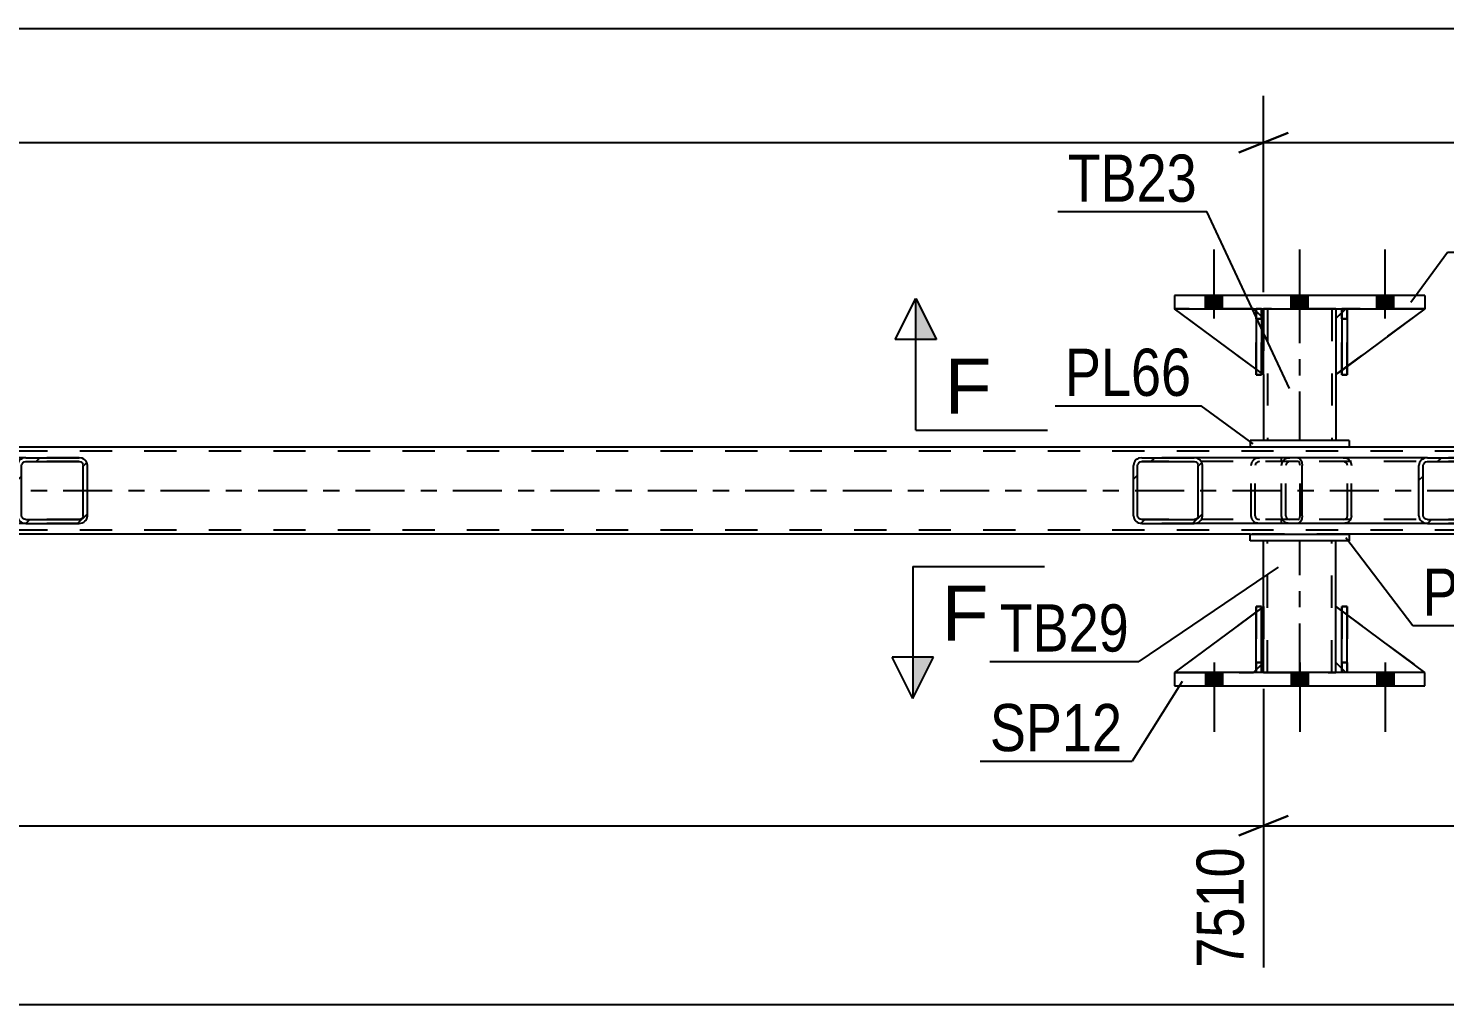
# Model space of a CAD drawing. Header units: millimetres. Extents: x 0 to 841, y 0 to 594.
# Drawn here: x 252.7 to 338.7, y 206.8 to 266.1 of the extents above; entities that cross this region are included whole.
import ezdxf

# ---------------------------------------------------------------- set-up
doc = ezdxf.new("R2010")
doc.units = ezdxf.units.MM
doc.linetypes.add('DXK_LINE_DOT2', pattern=[3.9198, 1.9599, -1.9599])
doc.linetypes.add('DXK_LINE_DOT3', pattern=[5.9187, 2.979, -0.9799, 0.9799, -0.9799])
doc.styles.add('Arial', font='ARIAL.TTF', dxfattribs={"height": 0.2})
doc.styles.add('Arial Narrow', font='ARIALN.TTF', dxfattribs={"height": 0.2})

# ---------------------------------------------------------------- blocks, each defined once
blk = doc.blocks.new('Part-247305129-4603 - 4580')
at = {"color": 7, "linetype": 'DXK_LINE_DOT2'}
for p, q in [((332.688, 249.069), (332.088, 248.469)), ((332.088, 245.069), (337.488, 249.069)), ((337.488, 249.069), (332.688, 249.069)), ((332.088, 248.469), (332.088, 245.069))]:
    blk.add_line(p, q, dxfattribs=at)
blk = doc.blocks.new('Part-247305129-4582 - 4580')
at = {"color": 2, "linetype": 'Continuous'}
for p, q in [((327.242, 226.988), (327.242, 230.988)), ((327.242, 230.988), (327.562, 230.988)), ((327.562, 226.988), (327.562, 230.988)), ((327.242, 226.988), (327.242, 226.988)), ((327.562, 226.988), (327.242, 226.988))]:
    blk.add_line(p, q, dxfattribs=at)
at = {"color": 7, "linetype": 'DXK_LINE_DOT2'}
for p, q in [((327.242, 230.988), (327.242, 227.588)), ((327.562, 227.588), (327.562, 230.988)), ((327.242, 227.588), (327.242, 226.988)), ((327.242, 227.588), (327.562, 227.588)), ((327.562, 226.988), (327.562, 227.588)), ((327.562, 226.988), (327.562, 226.988))]:
    blk.add_line(p, q, dxfattribs=at)
blk = doc.blocks.new('Part-247305129-4583 - 4580')
at = {"color": 7, "linetype": 'DXK_LINE_DOT2'}
for p, q in [((327.688, 230.988), (322.288, 226.988)), ((327.688, 227.588), (327.688, 230.988)), ((327.688, 230.988), (327.688, 227.588)), ((327.088, 226.988), (327.688, 227.588)), ((327.688, 227.588), (327.088, 226.988)), ((327.688, 227.588), (327.688, 227.588)), ((322.288, 226.988), (327.088, 226.988))]:
    blk.add_line(p, q, dxfattribs=at)
blk = doc.blocks.new('Part-247305129-4665 - 4580')
at = {"color": 7, "linetype": 'DXK_LINE_DOT2'}
for p, q in [((322.288, 249.068), (327.088, 249.069)), ((327.688, 245.069), (322.288, 249.068)), ((327.088, 249.069), (327.688, 248.469)), ((327.688, 248.469), (327.088, 249.069)), ((327.688, 248.469), (327.688, 245.069)), ((327.688, 248.469), (327.688, 248.469)), ((327.688, 248.469), (327.688, 245.069))]:
    blk.add_line(p, q, dxfattribs=at)
blk = doc.blocks.new('Part-247305129-4584 - 4580')
at = {"color": 2, "linetype": 'Continuous'}
for p, q in [((327.242, 230.658), (322.288, 226.988)), ((327.688, 230.988), (327.562, 230.895)), ((327.688, 227.588), (327.688, 230.988)), ((327.242, 227.142), (327.088, 226.988)), ((327.688, 227.588), (327.562, 227.462)), ((327.688, 227.588), (327.688, 227.588))]:
    blk.add_line(p, q, dxfattribs=at)
at = {"color": 7, "linetype": 'DXK_LINE_DOT2'}
for p, q in [((327.562, 230.895), (327.242, 230.658)), ((327.688, 227.588), (327.688, 230.988)), ((327.688, 227.588), (327.088, 226.988)), ((327.562, 227.462), (327.242, 227.142)), ((322.288, 226.988), (327.088, 226.988))]:
    blk.add_line(p, q, dxfattribs=at)
blk = doc.blocks.new('Part-247305129-4585 - 4580')
at = {"color": 7, "linetype": 'DXK_LINE_DOT2'}
for p, q in [((332.088, 227.588), (332.088, 230.988)), ((332.088, 230.988), (337.488, 226.988)), ((332.688, 226.988), (332.088, 227.588)), ((337.488, 226.988), (332.688, 226.988))]:
    blk.add_line(p, q, dxfattribs=at)
blk = doc.blocks.new('Part-247305129-4602 - 4580')
at = {"color": 7, "linetype": 'DXK_LINE_DOT2'}
for p, q in [((327.088, 249.069), (322.288, 249.068)), ((327.088, 249.069), (327.688, 248.469)), ((327.562, 248.595), (327.242, 248.915)), ((327.688, 248.469), (327.688, 245.069)), ((327.562, 245.162), (327.242, 245.399))]:
    blk.add_line(p, q, dxfattribs=at)
at = {"color": 2, "linetype": 'Continuous'}
for p, q in [((327.242, 245.399), (322.288, 249.068)), ((327.242, 248.915), (327.088, 249.069)), ((327.688, 248.469), (327.562, 248.595)), ((327.688, 248.469), (327.688, 248.469)), ((327.688, 245.069), (327.688, 248.469)), ((327.562, 245.162), (327.688, 245.069)), ((327.688, 245.069), (327.688, 245.069))]:
    blk.add_line(p, q, dxfattribs=at)
blk = doc.blocks.new('Part-247305129-4586 - 4580')
at = {"color": 2, "linetype": 'Continuous'}
for p, q in [((332.088, 227.588), (332.088, 230.988)), ((332.442, 230.726), (332.088, 230.988)), ((337.488, 226.988), (332.762, 230.489)), ((332.441, 227.235), (332.088, 227.588))]:
    blk.add_line(p, q, dxfattribs=at)
at = {"color": 7, "linetype": 'DXK_LINE_DOT2'}
for p, q in [((332.762, 230.489), (332.442, 230.726)), ((332.688, 226.988), (332.441, 227.235)), ((337.488, 226.988), (332.688, 226.988)), ((337.488, 226.988), (337.488, 226.988)), ((337.488, 226.988), (337.488, 226.988))]:
    blk.add_line(p, q, dxfattribs=at)
blk = doc.blocks.new('Part-247305129-4604 - 4580')
at = {"color": 2, "linetype": 'Continuous'}
for p, q in [((332.441, 248.822), (332.088, 248.469)), ((337.488, 249.069), (332.762, 245.567)), ((332.088, 248.469), (332.088, 245.069)), ((332.442, 245.33), (332.088, 245.069))]:
    blk.add_line(p, q, dxfattribs=at)
at = {"color": 7, "linetype": 'DXK_LINE_DOT2'}
for p, q in [((332.688, 249.069), (332.441, 248.822)), ((337.488, 249.069), (332.688, 249.069)), ((332.762, 245.567), (332.442, 245.33))]:
    blk.add_line(p, q, dxfattribs=at)
blk = doc.blocks.new('Part-247305129-4685 - 4580')
at = {"color": 2, "linetype": 'Continuous'}
for p, q in [((327.688, 249.069), (327.688, 248.469)), ((332.088, 249.069), (332.088, 248.468)), ((327.688, 245.069), (327.688, 241.068)), ((332.088, 245.068), (332.088, 241.068))]:
    blk.add_line(p, q, dxfattribs=at)
at = {"color": 7, "linetype": 'DXK_LINE_DOT2'}
for p, q in [((332.088, 249.069), (327.688, 249.069)), ((327.928, 249.069), (327.928, 241.068)), ((331.848, 249.069), (331.848, 241.068)), ((327.688, 248.469), (327.688, 245.069)), ((332.088, 248.468), (332.088, 245.068)), ((332.088, 241.068), (327.688, 241.068))]:
    blk.add_line(p, q, dxfattribs=at)
at = {"color": 7, "linetype": 'DXK_LINE_DOT3'}
blk.add_line((329.888, 241.068), (329.888, 249.069), dxfattribs=at)
blk = doc.blocks.new('Part-247305129-4605 - 4580')
at = {"color": 7, "linetype": 'DXK_LINE_DOT2'}
for p, q in [((332.761, 230.988), (332.441, 230.988)), ((332.441, 227.588), (332.441, 230.988)), ((332.441, 226.988), (332.441, 230.988)), ((332.761, 230.988), (332.761, 227.588)), ((332.761, 226.988), (332.761, 230.988)), ((332.761, 227.588), (332.441, 227.588)), ((332.441, 226.988), (332.441, 227.588)), ((332.761, 227.588), (332.761, 226.988)), ((332.761, 226.988), (332.441, 226.988)), ((332.761, 226.988), (332.761, 226.988))]:
    blk.add_line(p, q, dxfattribs=at)
blk = doc.blocks.new('Part-247305129-4606 - 4580')
at = {"color": 7, "linetype": 'DXK_LINE_DOT2'}
for p, q in [((327.562, 230.988), (327.242, 230.988)), ((327.242, 227.588), (327.242, 230.988)), ((327.242, 226.988), (327.242, 230.988)), ((327.562, 230.988), (327.562, 227.588)), ((327.562, 226.988), (327.562, 230.988)), ((327.562, 227.588), (327.242, 227.588)), ((327.242, 226.988), (327.242, 227.588)), ((327.562, 227.588), (327.562, 226.988)), ((327.562, 226.988), (327.242, 226.988)), ((327.562, 226.988), (327.562, 226.988))]:
    blk.add_line(p, q, dxfattribs=at)
blk = doc.blocks.new('Part-247305129-4607 - 4580')
at = {"color": 2, "linetype": 'Continuous'}
for p, q in [((332.441, 226.988), (332.442, 230.988)), ((332.442, 230.988), (332.762, 230.988)), ((332.761, 226.988), (332.762, 230.988)), ((332.442, 226.988), (332.441, 226.988)), ((332.762, 226.988), (332.441, 226.988))]:
    blk.add_line(p, q, dxfattribs=at)
at = {"color": 7, "linetype": 'DXK_LINE_DOT2'}
for p, q in [((332.442, 230.988), (332.442, 227.588)), ((332.762, 227.588), (332.762, 230.988)), ((332.442, 227.588), (332.442, 226.988)), ((332.442, 227.588), (332.762, 227.588)), ((332.762, 226.988), (332.762, 227.588)), ((332.761, 226.988), (332.762, 226.988))]:
    blk.add_line(p, q, dxfattribs=at)
blk = doc.blocks.new('Part-247305129-4688 - 4580')
at = {"linetype": 'Continuous'}
h = blk.add_hatch(dxfattribs=at)
h.set_pattern_fill('', scale=0.7, style=0, pattern_type=0)
h.set_pattern_definition([(45, (256.2155, 239.732), (-1.57154, 1.57154), [])])
h.paths.add_polyline_path([(256.254, 239.548), (256.216, 239.732), (256.105, 239.888), (255.939, 239.992), (255.744, 240.028), (252.508, 240.028), (252.313, 239.992), (252.147, 239.888), (252.037, 239.732), (251.998, 239.548), (251.998, 236.508), (252.037, 236.325), (252.147, 236.169), (252.313, 236.065), (252.508, 236.028), (255.744, 236.028), (255.939, 236.065), (256.105, 236.169), (256.216, 236.325), (256.254, 236.508)])
h.paths.add_polyline_path([(255.98, 236.417), (255.924, 236.339), (255.841, 236.287), (255.744, 236.268), (252.508, 236.268), (252.411, 236.287), (252.328, 236.339), (252.273, 236.417), (252.253, 236.508), (252.253, 239.548), (252.273, 239.64), (252.328, 239.718), (252.411, 239.77), (252.508, 239.788), (255.744, 239.788), (255.841, 239.77), (255.924, 239.718), (255.98, 239.64), (255.999, 239.548), (255.999, 236.508)])
at = {"color": 7, "linetype": 'DXK_LINE_DOT2'}
for p, q in [((243.648, 239.548), (243.687, 239.732)), ((243.648, 236.508), (243.648, 239.548)), ((243.923, 239.64), (243.904, 239.548)), ((243.904, 236.508), (243.904, 239.548)), ((243.979, 239.718), (243.923, 239.64)), ((243.964, 239.992), (244.159, 240.028)), ((244.061, 239.77), (243.979, 239.718)), ((244.159, 239.788), (244.061, 239.77)), ((244.641, 240.028), (244.159, 240.028)), ((255.744, 239.788), (244.159, 239.788)), ((247.394, 240.028), (247.59, 239.992)), ((247.492, 239.77), (247.394, 239.788)), ((247.575, 239.718), (247.492, 239.77)), ((247.63, 239.64), (247.575, 239.718)), ((247.65, 239.548), (247.63, 239.64)), ((247.65, 236.508), (247.65, 239.548)), ((247.866, 239.732), (247.905, 239.548)), ((247.905, 236.508), (247.905, 239.548)), ((255.744, 240.028), (252.508, 240.028)), ((243.687, 236.325), (243.648, 236.508)), ((243.904, 236.508), (243.923, 236.417)), ((243.923, 236.417), (243.979, 236.339)), ((244.159, 236.028), (243.964, 236.065)), ((243.979, 236.339), (244.061, 236.287)), ((244.061, 236.287), (244.159, 236.268)), ((255.744, 236.268), (244.159, 236.268)), ((244.641, 236.028), (244.159, 236.028)), ((247.394, 236.268), (247.492, 236.287)), ((247.59, 236.065), (247.394, 236.028)), ((247.492, 236.287), (247.575, 236.339)), ((247.575, 236.339), (247.63, 236.417)), ((247.63, 236.417), (247.65, 236.508)), ((247.905, 236.508), (247.866, 236.325)), ((255.744, 236.028), (252.508, 236.028))]:
    blk.add_line(p, q, dxfattribs=at)
at = {"color": 2, "linetype": 'Continuous'}
for p, q in [((252.508, 240.028), (244.641, 240.028)), ((252.037, 239.732), (251.998, 239.548)), ((251.998, 236.508), (251.998, 239.548)), ((252.253, 239.548), (252.273, 239.64)), ((252.253, 236.508), (252.253, 239.548)), ((252.273, 239.64), (252.328, 239.718)), ((252.508, 240.028), (252.313, 239.992)), ((252.328, 239.718), (252.411, 239.77)), ((252.411, 239.77), (252.508, 239.788)), ((252.508, 240.028), (255.744, 240.028)), ((252.508, 239.788), (255.744, 239.788)), ((255.939, 239.992), (255.744, 240.028)), ((255.744, 239.788), (255.841, 239.77)), ((255.841, 239.77), (255.924, 239.718)), ((255.924, 239.718), (255.98, 239.64)), ((255.98, 239.64), (255.999, 239.548)), ((255.999, 236.508), (255.999, 239.548)), ((256.254, 239.548), (256.216, 239.732)), ((256.254, 236.508), (256.254, 239.548)), ((252.508, 236.028), (244.641, 236.028)), ((251.998, 236.508), (252.037, 236.325)), ((252.273, 236.417), (252.253, 236.508)), ((252.328, 236.339), (252.273, 236.417)), ((252.313, 236.065), (252.508, 236.028)), ((252.411, 236.287), (252.328, 236.339)), ((252.508, 236.268), (252.411, 236.287)), ((252.508, 236.268), (255.744, 236.268)), ((252.508, 236.028), (255.744, 236.028)), ((255.841, 236.287), (255.744, 236.268)), ((255.744, 236.028), (255.939, 236.065)), ((255.924, 236.339), (255.841, 236.287)), ((255.98, 236.417), (255.924, 236.339)), ((255.999, 236.508), (255.98, 236.417)), ((256.216, 236.325), (256.254, 236.508))]:
    blk.add_line(p, q, dxfattribs=at)
at = {"color": 7, "linetype": 'DXK_LINE_DOT2'}
for centre, start, end in [((244.14, 239.528), 110.75832, 155.68004), ((247.414, 239.528), 24.31996, 69.24168), ((244.14, 236.529), 204.31996, 249.24168), ((247.414, 236.529), 290.75832, 335.68004)]:
    blk.add_arc(centre, 0.496, start, end, dxfattribs=at)
at = {"color": 2, "linetype": 'Continuous'}
for centre, start, end in [((252.489, 239.528), 110.75832, 155.68004), ((255.763, 239.528), 24.31996, 69.24168), ((252.489, 236.529), 204.31996, 249.24168), ((255.763, 236.529), 290.75832, 335.68004)]:
    blk.add_arc(centre, 0.496, start, end, dxfattribs=at)
blk = doc.blocks.new('Part-247305129-4624 - 4580')
at = {"color": 2, "linetype": 'Continuous'}
for p, q in [((332.888, 241.068), (326.888, 241.068)), ((326.888, 241.068), (326.888, 240.668)), ((332.888, 241.068), (332.888, 240.668)), ((332.888, 240.668), (326.888, 240.668))]:
    blk.add_line(p, q, dxfattribs=at)
blk = doc.blocks.new('Part-247305129-4689 - 4580')
at = {"linetype": 'Continuous'}
h = blk.add_hatch(dxfattribs=at)
h.set_pattern_fill('', scale=0.7, style=0, pattern_type=0)
h.set_pattern_definition([(45, (323.939, 239.732), (-1.57154, 1.57154), [])])
h.paths.add_polyline_path([(323.977, 239.548), (323.939, 239.732), (323.83, 239.888), (323.667, 239.992), (323.475, 240.028), (320.29, 240.028), (320.098, 239.992), (319.935, 239.888), (319.826, 239.732), (319.788, 239.548), (319.788, 236.508), (319.826, 236.325), (319.935, 236.169), (320.098, 236.065), (320.29, 236.028), (323.475, 236.028), (323.667, 236.065), (323.83, 236.169), (323.939, 236.325), (323.977, 236.508)])
h.paths.add_polyline_path([(323.707, 236.417), (323.652, 236.339), (323.571, 236.287), (323.475, 236.268), (320.29, 236.268), (320.194, 236.287), (320.113, 236.339), (320.058, 236.417), (320.039, 236.508), (320.039, 239.548), (320.058, 239.64), (320.113, 239.718), (320.194, 239.77), (320.29, 239.788), (323.475, 239.788), (323.571, 239.77), (323.652, 239.718), (323.707, 239.64), (323.726, 239.548), (323.726, 236.508)])
at = {"color": 2, "linetype": 'Continuous'}
for p, q in [((319.826, 239.732), (319.788, 239.548)), ((319.788, 236.508), (319.788, 239.548)), ((320.039, 239.548), (320.058, 239.64)), ((320.039, 236.508), (320.039, 239.548)), ((320.058, 239.64), (320.113, 239.718)), ((320.29, 240.028), (320.098, 239.992)), ((320.113, 239.718), (320.194, 239.77)), ((320.194, 239.77), (320.29, 239.788)), ((320.29, 240.028), (323.475, 240.028)), ((320.29, 239.788), (323.475, 239.788)), ((329.775, 240.028), (323.475, 240.028)), ((323.667, 239.992), (323.475, 240.028)), ((323.475, 239.788), (323.571, 239.77)), ((323.571, 239.77), (323.652, 239.718)), ((323.652, 239.718), (323.707, 239.64)), ((323.707, 239.64), (323.726, 239.548)), ((323.726, 236.508), (323.726, 239.548)), ((323.977, 239.548), (323.939, 239.732)), ((323.977, 236.508), (323.977, 239.548)), ((329.775, 240.028), (329.879, 239.992)), ((329.879, 239.992), (329.966, 239.888)), ((329.966, 239.888), (330.025, 239.732)), ((330.025, 239.732), (330.046, 239.548)), ((330.046, 236.508), (330.046, 239.548)), ((319.788, 236.508), (319.826, 236.325)), ((320.058, 236.417), (320.039, 236.508)), ((320.113, 236.339), (320.058, 236.417)), ((320.098, 236.065), (320.29, 236.028)), ((320.194, 236.287), (320.113, 236.339)), ((320.29, 236.268), (320.194, 236.287)), ((320.29, 236.268), (323.475, 236.268)), ((320.29, 236.028), (323.475, 236.028)), ((323.571, 236.287), (323.475, 236.268)), ((323.475, 236.028), (323.667, 236.065)), ((329.775, 236.028), (323.475, 236.028)), ((323.652, 236.339), (323.571, 236.287)), ((323.707, 236.417), (323.652, 236.339)), ((323.726, 236.508), (323.707, 236.417)), ((323.939, 236.325), (323.977, 236.508)), ((329.879, 236.065), (329.775, 236.028)), ((329.966, 236.169), (329.879, 236.065)), ((330.025, 236.325), (329.966, 236.169)), ((330.046, 236.508), (330.025, 236.325))]:
    blk.add_line(p, q, dxfattribs=at)
at = {"color": 7, "linetype": 'DXK_LINE_DOT2'}
for p, q in [((323.475, 240.028), (320.29, 240.028)), ((329.775, 239.788), (320.29, 239.788)), ((326.938, 239.548), (326.976, 239.732)), ((326.938, 236.508), (326.938, 239.548)), ((327.208, 239.64), (327.189, 239.548)), ((327.189, 236.508), (327.189, 239.548)), ((327.263, 239.718), (327.208, 239.64)), ((327.248, 239.992), (327.44, 240.028)), ((327.344, 239.77), (327.263, 239.718)), ((327.44, 239.788), (327.344, 239.77)), ((328.783, 239.788), (328.783, 240.028)), ((329.827, 239.77), (329.775, 239.788)), ((329.871, 239.718), (329.827, 239.77)), ((329.9, 239.64), (329.871, 239.718)), ((329.91, 239.548), (329.9, 239.64)), ((329.91, 236.508), (329.91, 239.548)), ((329.775, 236.268), (320.29, 236.268)), ((323.475, 236.028), (320.29, 236.028)), ((326.976, 236.325), (326.938, 236.508)), ((327.189, 236.508), (327.208, 236.417)), ((327.208, 236.417), (327.263, 236.339)), ((327.44, 236.028), (327.248, 236.065)), ((327.263, 236.339), (327.285, 236.325)), ((327.285, 236.325), (327.344, 236.287)), ((327.344, 236.287), (327.44, 236.268)), ((328.783, 236.028), (328.783, 236.268)), ((329.775, 236.268), (329.827, 236.287)), ((329.827, 236.287), (329.871, 236.339)), ((329.871, 236.339), (329.9, 236.417)), ((329.9, 236.417), (329.91, 236.508))]:
    blk.add_line(p, q, dxfattribs=at)
at = {"color": 2, "linetype": 'Continuous'}
for centre, start, end in [((320.276, 239.533), 111.1941, 156.15059), ((323.489, 239.533), 23.84941, 68.8059), ((320.276, 236.524), 203.84941, 248.8059), ((323.489, 236.524), 291.1941, 336.15059)]:
    blk.add_arc(centre, 0.492, start, end, dxfattribs=at)
at = {"color": 7, "linetype": 'DXK_LINE_DOT2'}
for centre, start, end in [((327.426, 239.533), 111.1941, 156.15059), ((327.426, 236.524), 203.84941, 248.8059)]:
    blk.add_arc(centre, 0.492, start, end, dxfattribs=at)
blk = doc.blocks.new('Part-247305129-4629 - 4580')
at = {"color": 2, "linetype": 'Continuous'}
for p, q in [((326.888, 235.388), (332.888, 235.388)), ((326.888, 234.988), (326.888, 235.388)), ((332.888, 234.988), (326.888, 234.988)), ((332.888, 235.388), (332.888, 234.988))]:
    blk.add_line(p, q, dxfattribs=at)
blk = doc.blocks.new('Part-247305129-4634 - 4580')
at = {"color": 2, "linetype": 'Continuous'}
for p, q in [((327.688, 230.988), (327.688, 234.988)), ((332.088, 230.988), (332.088, 234.988)), ((327.688, 226.988), (327.688, 227.588)), ((332.088, 226.988), (332.088, 227.588))]:
    blk.add_line(p, q, dxfattribs=at)
at = {"color": 7, "linetype": 'DXK_LINE_DOT2'}
for p, q in [((332.088, 234.988), (327.688, 234.988)), ((327.928, 226.988), (327.928, 234.988)), ((331.848, 226.988), (331.848, 234.988)), ((327.688, 227.588), (327.688, 230.988)), ((332.088, 227.588), (332.088, 230.988)), ((327.688, 226.988), (332.088, 226.988))]:
    blk.add_line(p, q, dxfattribs=at)
at = {"color": 7, "linetype": 'DXK_LINE_DOT3'}
blk.add_line((329.888, 226.988), (329.888, 234.988), dxfattribs=at)
blk = doc.blocks.new('Part-247305129-4639 - 4580')
at = {"color": 2, "linetype": 'Continuous'}
for p, q in [((337.488, 249.869), (322.288, 249.869)), ((322.288, 249.869), (322.288, 249.069)), ((337.488, 249.869), (337.488, 249.069)), ((322.288, 249.069), (337.488, 249.069))]:
    blk.add_line(p, q, dxfattribs=at)
blk = doc.blocks.new('Part-247305129-4660 - 4580')
at = {"color": 2, "linetype": 'Continuous'}
for p, q in [((337.488, 226.988), (322.288, 226.988)), ((322.288, 226.988), (322.288, 226.188)), ((337.488, 226.188), (337.488, 226.988)), ((322.288, 226.188), (337.488, 226.188))]:
    blk.add_line(p, q, dxfattribs=at)
blk = doc.blocks.new('Part-247305129-4661 - 4580')
at = {"color": 7, "linetype": 'DXK_LINE_DOT2'}
for p, q in [((332.441, 248.468), (332.441, 249.068)), ((332.441, 249.068), (332.441, 249.068)), ((332.441, 249.068), (332.441, 245.068)), ((332.761, 249.068), (332.441, 249.068)), ((332.761, 248.468), (332.761, 249.068)), ((332.761, 245.068), (332.761, 249.068)), ((332.441, 245.068), (332.441, 248.468)), ((332.441, 248.468), (332.761, 248.468)), ((332.761, 248.468), (332.761, 245.068)), ((332.441, 245.068), (332.761, 245.068))]:
    blk.add_line(p, q, dxfattribs=at)
blk = doc.blocks.new('Part-247305129-4662 - 4580')
at = {"color": 7, "linetype": 'DXK_LINE_DOT2'}
for p, q in [((327.242, 248.468), (327.242, 249.068)), ((327.242, 249.068), (327.242, 249.068)), ((327.242, 249.068), (327.242, 245.068)), ((327.562, 249.068), (327.242, 249.068)), ((327.562, 248.468), (327.562, 249.068)), ((327.562, 245.068), (327.562, 249.068)), ((327.242, 245.068), (327.242, 248.468)), ((327.242, 248.468), (327.562, 248.468)), ((327.562, 248.468), (327.562, 245.068)), ((327.242, 245.068), (327.562, 245.068))]:
    blk.add_line(p, q, dxfattribs=at)
blk = doc.blocks.new('Part-247305129-4663 - 4580')
at = {"color": 2, "linetype": 'Continuous'}
for p, q in [((332.761, 249.068), (332.441, 249.068)), ((332.441, 249.068), (332.442, 245.068)), ((332.762, 249.068), (332.761, 249.068)), ((332.761, 249.068), (332.762, 245.068)), ((332.762, 245.068), (332.442, 245.068))]:
    blk.add_line(p, q, dxfattribs=at)
at = {"color": 7, "linetype": 'DXK_LINE_DOT2'}
for p, q in [((332.442, 248.468), (332.442, 249.068)), ((332.762, 249.068), (332.761, 249.068)), ((332.762, 248.468), (332.762, 249.068)), ((332.762, 248.468), (332.442, 248.468)), ((332.442, 248.468), (332.442, 245.068)), ((332.762, 245.068), (332.762, 248.468))]:
    blk.add_line(p, q, dxfattribs=at)
blk = doc.blocks.new('Part-247305129-4664 - 4580')
at = {"color": 2, "linetype": 'Continuous'}
for p, q in [((327.562, 249.068), (327.242, 249.068)), ((327.242, 249.068), (327.242, 245.068)), ((327.562, 249.068), (327.562, 249.068)), ((327.562, 249.068), (327.562, 245.068)), ((327.562, 245.068), (327.242, 245.068))]:
    blk.add_line(p, q, dxfattribs=at)
at = {"color": 7, "linetype": 'DXK_LINE_DOT2'}
for p, q in [((327.242, 248.468), (327.242, 249.068)), ((327.562, 248.468), (327.562, 249.068)), ((327.562, 249.068), (327.562, 249.068)), ((327.562, 248.468), (327.242, 248.468)), ((327.242, 248.468), (327.242, 245.068)), ((327.562, 245.068), (327.562, 248.468))]:
    blk.add_line(p, q, dxfattribs=at)
blk = doc.blocks.new('Part-247305129-4690 - 4580')
at = {"linetype": 'Continuous'}
h = blk.add_hatch(dxfattribs=at)
h.set_pattern_fill('', scale=0.7, style=0, pattern_type=0)
h.set_pattern_definition([(45, (341.3497, 239.732), (-1.57154, 1.57154), [])])
h.paths.add_polyline_path([(341.389, 239.548), (341.35, 239.732), (341.239, 239.888), (341.073, 239.992), (340.878, 240.028), (337.643, 240.028), (337.447, 239.992), (337.282, 239.888), (337.171, 239.732), (337.132, 239.548), (337.132, 236.508), (337.171, 236.325), (337.282, 236.169), (337.447, 236.065), (337.643, 236.028), (340.878, 236.028), (341.073, 236.065), (341.239, 236.169), (341.35, 236.325), (341.389, 236.508)])
h.paths.add_polyline_path([(341.114, 236.417), (341.058, 236.339), (340.976, 236.287), (340.878, 236.268), (337.643, 236.268), (337.545, 236.287), (337.462, 236.339), (337.407, 236.417), (337.387, 236.508), (337.387, 239.548), (337.407, 239.64), (337.462, 239.718), (337.545, 239.77), (337.643, 239.788), (340.878, 239.788), (340.976, 239.77), (341.058, 239.718), (341.114, 239.64), (341.133, 239.548), (341.133, 236.508)])
at = {"color": 7, "linetype": 'DXK_LINE_DOT2'}
for p, q in [((328.783, 239.548), (328.821, 239.732)), ((328.783, 236.508), (328.783, 239.548)), ((329.057, 239.64), (329.038, 239.548)), ((329.038, 236.508), (329.038, 239.548)), ((329.113, 239.718), (329.057, 239.64)), ((329.098, 239.992), (329.293, 240.028)), ((329.196, 239.77), (329.113, 239.718)), ((329.293, 239.788), (329.196, 239.77)), ((329.775, 240.028), (329.293, 240.028)), ((340.878, 239.788), (329.293, 239.788)), ((332.529, 240.028), (332.724, 239.992)), ((332.626, 239.77), (332.529, 239.788)), ((332.709, 239.718), (332.626, 239.77)), ((332.764, 239.64), (332.709, 239.718)), ((332.784, 239.548), (332.764, 239.64)), ((332.784, 236.508), (332.784, 239.548)), ((333, 239.732), (333.039, 239.548)), ((333.039, 236.508), (333.039, 239.548)), ((340.878, 240.028), (337.643, 240.028)), ((328.821, 236.325), (328.783, 236.508)), ((329.038, 236.508), (329.057, 236.417)), ((329.057, 236.417), (329.113, 236.339)), ((329.293, 236.028), (329.098, 236.065)), ((329.113, 236.339), (329.196, 236.287)), ((329.196, 236.287), (329.293, 236.268)), ((340.878, 236.268), (329.293, 236.268)), ((329.775, 236.028), (329.293, 236.028)), ((332.529, 236.268), (332.626, 236.287)), ((332.724, 236.065), (332.529, 236.028)), ((332.626, 236.287), (332.709, 236.339)), ((332.709, 236.339), (332.764, 236.417)), ((332.764, 236.417), (332.784, 236.508)), ((333.039, 236.508), (333, 236.325)), ((340.878, 236.028), (337.643, 236.028))]:
    blk.add_line(p, q, dxfattribs=at)
at = {"color": 2, "linetype": 'Continuous'}
for p, q in [((337.643, 240.028), (329.775, 240.028)), ((337.171, 239.732), (337.132, 239.548)), ((337.132, 236.508), (337.132, 239.548)), ((337.387, 239.548), (337.407, 239.64)), ((337.387, 236.508), (337.387, 239.548)), ((337.407, 239.64), (337.462, 239.718)), ((337.643, 240.028), (337.447, 239.992)), ((337.462, 239.718), (337.545, 239.77)), ((337.545, 239.77), (337.643, 239.788)), ((337.643, 240.028), (340.878, 240.028)), ((337.643, 239.788), (340.878, 239.788)), ((341.073, 239.992), (340.878, 240.028)), ((340.878, 239.788), (340.976, 239.77)), ((340.976, 239.77), (341.058, 239.718)), ((341.058, 239.718), (341.114, 239.64)), ((341.114, 239.64), (341.133, 239.548)), ((341.133, 236.508), (341.133, 239.548)), ((341.389, 239.548), (341.35, 239.732)), ((341.389, 236.508), (341.389, 239.548)), ((337.643, 236.028), (329.775, 236.028)), ((337.132, 236.508), (337.171, 236.325)), ((337.407, 236.417), (337.387, 236.508)), ((337.462, 236.339), (337.407, 236.417)), ((337.447, 236.065), (337.643, 236.028)), ((337.545, 236.287), (337.462, 236.339)), ((337.643, 236.268), (337.545, 236.287)), ((337.643, 236.268), (340.878, 236.268)), ((337.643, 236.028), (340.878, 236.028)), ((340.976, 236.287), (340.878, 236.268)), ((340.878, 236.028), (341.073, 236.065)), ((341.058, 236.339), (340.976, 236.287)), ((341.114, 236.417), (341.058, 236.339)), ((341.133, 236.508), (341.114, 236.417)), ((341.35, 236.325), (341.389, 236.508))]:
    blk.add_line(p, q, dxfattribs=at)
at = {"color": 7, "linetype": 'DXK_LINE_DOT2'}
for centre, start, end in [((329.274, 239.528), 110.75832, 155.68004), ((332.548, 239.528), 24.31996, 69.24168), ((329.274, 236.529), 204.31996, 249.24168), ((332.548, 236.529), 290.75832, 335.68004)]:
    blk.add_arc(centre, 0.496, start, end, dxfattribs=at)
at = {"color": 2, "linetype": 'Continuous'}
for centre, start, end in [((337.623, 239.528), 110.75832, 155.68004), ((340.897, 239.528), 24.31996, 69.24168), ((337.623, 236.529), 204.31996, 249.24168), ((340.897, 236.529), 290.75832, 335.68004)]:
    blk.add_arc(centre, 0.496, start, end, dxfattribs=at)
blk = doc.blocks.new('Part-247305129-4738 - 4580')
at = {"color": 7, "linetype": 'DXK_LINE_DOT2'}
for p, q in [((728.123, 240.428), (65.38, 240.428)), ((332.888, 240.668), (326.888, 240.668)), ((728.123, 235.628), (65.38, 235.628)), ((332.888, 235.388), (326.888, 235.388))]:
    blk.add_line(p, q, dxfattribs=at)
at = {"color": 2, "linetype": 'Continuous'}
for p, q in [((326.888, 240.668), (162.62, 240.668)), ((582.301, 240.668), (332.888, 240.668)), ((326.888, 235.388), (162.62, 235.388)), ((582.301, 235.388), (332.888, 235.388))]:
    blk.add_line(p, q, dxfattribs=at)
at = {"color": 7, "linetype": 'DXK_LINE_DOT3'}
blk.add_line((65.38, 238.028), (727.783, 238.028), dxfattribs=at)
blk = doc.blocks.new('Bolt-247305129-4840 - 4580')
at = {"linetype": 'Continuous'}
for points in [[(325.208, 226.988), (324.168, 226.988), (324.168, 226.188), (325.208, 226.188)], [(325.208, 226.988), (324.168, 226.988), (324.168, 226.188), (325.208, 226.188)], [(325.208, 226.988), (324.168, 226.988), (324.168, 226.188), (325.208, 226.188)], [(330.408, 226.988), (329.368, 226.988), (329.368, 226.188), (330.408, 226.188)], [(330.408, 226.988), (329.368, 226.988), (329.368, 226.188), (330.408, 226.188)], [(335.608, 226.988), (334.568, 226.988), (334.568, 226.188), (335.608, 226.188)], [(335.608, 226.988), (334.568, 226.988), (334.568, 226.188), (335.608, 226.188)], [(335.608, 226.988), (334.568, 226.988), (334.568, 226.188), (335.608, 226.188)]]:
    blk.add_hatch(color=1, dxfattribs=at).paths.add_polyline_path(points)
at = {"color": 1, "linetype": 'Continuous'}
for p, q in [((324.688, 227.588), (324.688, 223.388)), ((324.688, 227.588), (324.688, 223.388)), ((324.688, 227.588), (324.688, 223.388)), ((329.888, 227.588), (329.888, 223.388)), ((329.888, 227.588), (329.888, 223.388)), ((335.088, 227.588), (335.088, 223.388)), ((335.088, 227.588), (335.088, 223.388)), ((335.088, 227.588), (335.088, 223.388)), ((324.168, 226.988), (324.168, 226.188)), ((324.168, 226.988), (324.168, 226.188)), ((324.168, 226.988), (324.168, 226.188)), ((325.208, 226.988), (325.208, 226.188)), ((325.208, 226.988), (325.208, 226.188)), ((325.208, 226.988), (325.208, 226.188)), ((329.368, 226.988), (329.368, 226.188)), ((329.368, 226.988), (329.368, 226.188)), ((330.408, 226.988), (330.408, 226.188)), ((330.408, 226.988), (330.408, 226.188)), ((334.568, 226.988), (334.568, 226.188)), ((334.568, 226.988), (334.568, 226.188)), ((334.568, 226.988), (334.568, 226.188)), ((335.608, 226.988), (335.608, 226.188)), ((335.608, 226.988), (335.608, 226.188)), ((335.608, 226.988), (335.608, 226.188))]:
    blk.add_line(p, q, dxfattribs=at)
blk = doc.blocks.new('Bolt-247305129-4841 - 4580')
at = {"linetype": 'Continuous'}
for points in [[(324.168, 249.069), (325.208, 249.069), (325.208, 249.869), (324.168, 249.869)], [(324.168, 249.069), (325.208, 249.069), (325.208, 249.869), (324.168, 249.869)], [(324.168, 249.069), (325.208, 249.069), (325.208, 249.869), (324.168, 249.869)], [(329.368, 249.069), (330.408, 249.069), (330.408, 249.869), (329.368, 249.869)], [(329.368, 249.069), (330.408, 249.069), (330.408, 249.869), (329.368, 249.869)], [(334.568, 249.069), (335.608, 249.069), (335.608, 249.869), (334.568, 249.869)], [(334.568, 249.069), (335.608, 249.069), (335.608, 249.869), (334.568, 249.869)], [(334.568, 249.069), (335.608, 249.069), (335.608, 249.869), (334.568, 249.869)]]:
    blk.add_hatch(color=1, dxfattribs=at).paths.add_polyline_path(points)
at = {"color": 1, "linetype": 'Continuous'}
for p, q in [((324.688, 248.469), (324.688, 252.669)), ((324.688, 248.469), (324.688, 252.669)), ((324.688, 248.469), (324.688, 252.669)), ((329.888, 248.469), (329.888, 252.669)), ((329.888, 248.469), (329.888, 252.669)), ((335.088, 248.469), (335.088, 252.669)), ((335.088, 248.469), (335.088, 252.669)), ((335.088, 248.469), (335.088, 252.669)), ((324.168, 249.069), (324.168, 249.869)), ((324.168, 249.069), (324.168, 249.869)), ((324.168, 249.069), (324.168, 249.869)), ((325.208, 249.069), (325.208, 249.869)), ((325.208, 249.069), (325.208, 249.869)), ((325.208, 249.069), (325.208, 249.869)), ((329.368, 249.069), (329.368, 249.869)), ((329.368, 249.069), (329.368, 249.869)), ((330.408, 249.069), (330.408, 249.869)), ((330.408, 249.069), (330.408, 249.869)), ((334.568, 249.069), (334.568, 249.869)), ((334.568, 249.069), (334.568, 249.869)), ((334.568, 249.069), (334.568, 249.869)), ((335.608, 249.069), (335.608, 249.869)), ((335.608, 249.069), (335.608, 249.869)), ((335.608, 249.069), (335.608, 249.869))]:
    blk.add_line(p, q, dxfattribs=at)
blk = doc.blocks.new('StraightDimension-247305129-4885 - 4580')
at = {"color": 7, "linetype": 'Continuous'}
blk.add_line((56.12, 206.824), (729.424, 206.824), dxfattribs=at)
blk = doc.blocks.new('StraightDimension-247305129-4895 - 4580')
at = {"color": 7, "linetype": 'Continuous'}
blk.add_line((56.12, 266.093), (728.792, 266.093), dxfattribs=at)
blk = doc.blocks.new('StraightDimension-247305129-19680 - 4580')
at = {"color": 7, "linetype": 'Continuous'}
for p, q in [((327.688, 225.988), (327.688, 209.072)), ((329.188, 218.285), (326.188, 217.085)), ((327.688, 217.685), (583.101, 217.685))]:
    blk.add_line(p, q, dxfattribs=at)
blk = doc.blocks.new('StraightDimension-247305129-19681 - 4580')
at = {"color": 7, "linetype": 'Continuous'}
for p, q in [((327.688, 225.988), (327.688, 209.072)), ((157.419, 217.685), (327.688, 217.685)), ((326.188, 217.085), (329.188, 218.285))]:
    blk.add_line(p, q, dxfattribs=at)
at = {"color": 0, "linetype": 'Continuous'}
blk.add_wipeout([(327.088, 216.985), (322.888, 216.985), (322.888, 208.472), (327.088, 208.472)], dxfattribs=at)
at = {"color": 3, "linetype": 'Continuous', "style": 'Arial Narrow'}
blk.add_text('7510', height=2.8633, rotation=90.00021, dxfattribs=at).set_placement((326.488, 209.072))
blk = doc.blocks.new('StraightDimension-247305129-19705 - 4580')
at = {"color": 7, "linetype": 'Continuous'}
for p, q in [((327.688, 250.069), (327.688, 262.005)), ((329.188, 259.755), (326.188, 258.555)), ((327.688, 259.155), (583.101, 259.155))]:
    blk.add_line(p, q, dxfattribs=at)
blk = doc.blocks.new('StraightDimension-247305129-19706 - 4580')
at = {"color": 7, "linetype": 'Continuous'}
for p, q in [((327.688, 250.069), (327.688, 262.005)), ((157.419, 259.155), (327.688, 259.155)), ((326.188, 258.555), (329.188, 259.755))]:
    blk.add_line(p, q, dxfattribs=at)
blk = doc.blocks.new('Mark-247305129-4635 - 4580')
at = {"color": 30, "linetype": 'Continuous'}
for p, q in [((336.629, 249.468), (338.86, 252.504)), ((338.86, 252.504), (348.099, 252.504))]:
    blk.add_line(p, q, dxfattribs=at)
at = {"color": 0}
blk.add_wipeout([(347.499, 253.104), (347.499, 256.104), (339.46, 256.104), (339.46, 253.104)], dxfattribs=at)
blk.add_wipeout([(347.499, 253.104), (347.499, 256.104), (339.46, 256.104), (339.46, 253.104)], dxfattribs=at)
at = {"color": 3, "style": 'Arial Narrow'}
blk.add_text('SP12', height=2.8633, dxfattribs=at).set_placement((339.46, 253.104))
blk = doc.blocks.new('Mark-247305129-4620 - 4580')
at = {"color": 30, "linetype": 'Continuous'}
for p in [(315.029, 243.182), (327.056, 240.875)]:
    blk.add_line(p, (323.905, 243.182), dxfattribs=at)
at = {"color": 0}
blk.add_wipeout([(323.305, 243.782), (323.305, 246.782), (315.629, 246.782), (315.629, 243.782)], dxfattribs=at)
blk.add_wipeout([(323.305, 243.782), (323.305, 246.782), (315.629, 246.782), (315.629, 243.782)], dxfattribs=at)
at = {"color": 3, "style": 'Arial Narrow'}
blk.add_text('PL66', height=2.8633, dxfattribs=at).set_placement((315.629, 243.782))
blk = doc.blocks.new('Mark-247305129-4625 - 4580')
at = {"color": 30, "linetype": 'Continuous'}
for p, q in [((332.69, 235.181), (336.757, 229.838)), ((336.757, 229.838), (345.633, 229.838))]:
    blk.add_line(p, q, dxfattribs=at)
at = {"color": 0}
blk.add_wipeout([(345.033, 230.438), (345.033, 233.438), (337.357, 233.438), (337.357, 230.438)], dxfattribs=at)
blk.add_wipeout([(345.033, 230.438), (345.033, 233.438), (337.357, 233.438), (337.357, 230.438)], dxfattribs=at)
at = {"color": 3, "style": 'Arial Narrow'}
blk.add_text('PL66', height=2.8633, dxfattribs=at).set_placement((337.357, 230.438))
blk = doc.blocks.new('Mark-247305129-4630 - 4580')
at = {"color": 30, "linetype": 'Continuous'}
for p in [(328.58, 233.377), (311.065, 227.661)]:
    blk.add_line(p, (320.119, 227.661), dxfattribs=at)
at = {"color": 0}
blk.add_wipeout([(319.519, 228.261), (319.519, 231.261), (311.665, 231.261), (311.665, 228.261)], dxfattribs=at)
blk.add_wipeout([(319.519, 228.261), (319.519, 231.261), (311.665, 231.261), (311.665, 228.261)], dxfattribs=at)
at = {"color": 3, "style": 'Arial Narrow'}
blk.add_text('TB29', height=2.8633, dxfattribs=at).set_placement((311.665, 228.261))
blk = doc.blocks.new('Mark-247305129-4656 - 4580')
at = {"color": 30, "linetype": 'Continuous'}
for p in [(322.75, 226.436), (310.47, 221.612)]:
    blk.add_line(p, (319.709, 221.612), dxfattribs=at)
at = {"color": 0}
blk.add_wipeout([(319.109, 222.212), (319.109, 225.212), (311.07, 225.212), (311.07, 222.212)], dxfattribs=at)
blk.add_wipeout([(319.109, 222.212), (319.109, 225.212), (311.07, 225.212), (311.07, 222.212)], dxfattribs=at)
at = {"color": 3, "style": 'Arial Narrow'}
blk.add_text('SP12', height=2.8633, dxfattribs=at).set_placement((311.07, 222.212))
blk = doc.blocks.new('Mark-247305129-4681 - 4580')
at = {"color": 30, "linetype": 'Continuous'}
for p in [(315.191, 254.966), (329.265, 244.237)]:
    blk.add_line(p, (324.246, 254.966), dxfattribs=at)
at = {"color": 0}
blk.add_wipeout([(323.646, 255.566), (323.646, 258.566), (315.791, 258.566), (315.791, 255.566)], dxfattribs=at)
blk.add_wipeout([(323.646, 255.566), (323.646, 258.566), (315.791, 258.566), (315.791, 255.566)], dxfattribs=at)
at = {"color": 3, "style": 'Arial Narrow'}
blk.add_text('TB23', height=2.8633, dxfattribs=at).set_placement((315.791, 255.566))
blk = doc.blocks.new('SectionMark-247305129-4980 - 4580')
at = {"linetype": 'Continuous'}
for points in [[(307.819, 247.194), (306.569, 247.194), (306.569, 249.694)], [(352.297, 247.194), (351.047, 247.194), (352.297, 249.694)]]:
    blk.add_hatch(color=6, dxfattribs=at).paths.add_polyline_path(points)
at = {"color": 6, "linetype": 'Continuous'}
for p, q in [((305.319, 247.194), (306.569, 249.694)), ((306.569, 241.694), (306.569, 249.694)), ((306.569, 249.694), (307.819, 247.194)), ((352.297, 249.694), (351.047, 247.194)), ((352.297, 241.694), (352.297, 249.694)), ((352.297, 249.694), (353.547, 247.194)), ((307.819, 247.194), (305.319, 247.194)), ((351.047, 247.194), (353.547, 247.194)), ((306.569, 241.694), (314.569, 241.694)), ((352.297, 241.694), (344.297, 241.694))]:
    blk.add_line(p, q, dxfattribs=at)
at = {"color": 0, "linetype": 'Continuous'}
for points in [[(311.17, 242.694), (311.17, 246.194), (308.319, 246.194), (308.319, 242.694)], [(350.547, 242.694), (350.547, 246.194), (347.696, 246.194), (347.696, 242.694)]]:
    blk.add_wipeout(points, dxfattribs=at)
at = {"color": 3, "linetype": 'Continuous', "style": 'Arial'}
for p in [(308.319, 242.694), (347.696, 242.694)]:
    blk.add_text('F', height=3.343, dxfattribs=at).set_placement(p)
blk = doc.blocks.new('SectionMark-247305129-4976 - 4580')
at = {"linetype": 'Continuous'}
for points in [[(306.387, 227.916), (307.637, 227.916), (306.387, 225.416)], [(352.056, 227.916), (353.306, 227.916), (353.306, 225.416)]]:
    blk.add_hatch(color=6, dxfattribs=at).paths.add_polyline_path(points)
at = {"color": 6, "linetype": 'Continuous'}
for p, q in [((306.387, 233.416), (314.387, 233.416)), ((306.387, 233.416), (306.387, 225.416)), ((353.306, 233.416), (345.306, 233.416)), ((353.306, 233.416), (353.306, 225.416)), ((306.387, 225.416), (305.137, 227.916)), ((307.637, 227.916), (305.137, 227.916)), ((306.387, 225.416), (307.637, 227.916)), ((352.056, 227.916), (354.556, 227.916)), ((353.306, 225.416), (352.056, 227.916)), ((354.556, 227.916), (353.306, 225.416))]:
    blk.add_line(p, q, dxfattribs=at)
at = {"color": 0, "linetype": 'Continuous'}
for points in [[(310.987, 228.916), (310.987, 232.416), (308.137, 232.416), (308.137, 228.916)], [(351.556, 228.916), (351.556, 232.416), (348.706, 232.416), (348.706, 228.916)]]:
    blk.add_wipeout(points, dxfattribs=at)
at = {"color": 3, "linetype": 'Continuous', "style": 'Arial'}
for p in [(308.137, 228.916), (348.706, 228.916)]:
    blk.add_text('F', height=3.343, dxfattribs=at).set_placement(p)

msp = doc.modelspace()

# ---------------------------------------------------------------- block references
for name in ['Bolt-247305129-4841 - 4580', 'Part-247305129-4639 - 4580', 'Part-247305129-4665 - 4580', 'Part-247305129-4602 - 4580', 'Part-247305129-4662 - 4580', 'Part-247305129-4664 - 4580', 'Part-247305129-4685 - 4580', 'Part-247305129-4603 - 4580', 'Part-247305129-4604 - 4580', 'Part-247305129-4661 - 4580', 'Part-247305129-4663 - 4580', 'Part-247305129-4624 - 4580', 'Part-247305129-4738 - 4580', 'Part-247305129-4688 - 4580', 'Part-247305129-4689 - 4580', 'Part-247305129-4690 - 4580', 'Part-247305129-4629 - 4580', 'Part-247305129-4634 - 4580', 'Part-247305129-4583 - 4580', 'Part-247305129-4584 - 4580', 'Part-247305129-4582 - 4580', 'Part-247305129-4606 - 4580', 'Part-247305129-4585 - 4580', 'Part-247305129-4586 - 4580', 'Part-247305129-4605 - 4580', 'Part-247305129-4607 - 4580', 'Bolt-247305129-4840 - 4580', 'Part-247305129-4660 - 4580']:
    msp.add_blockref(name, (0, 0))

# ---------------------------------------------------------------- next in the draw order: block references
for name in ['StraightDimension-247305129-4895 - 4580', 'StraightDimension-247305129-4885 - 4580']:
    msp.add_blockref(name, (0, 0))

# ---------------------------------------------------------------- next in the draw order: block references
for name in ['StraightDimension-247305129-19705 - 4580', 'Mark-247305129-4620 - 4580', 'Mark-247305129-4625 - 4580', 'Mark-247305129-4630 - 4580', 'StraightDimension-247305129-19680 - 4580']:
    msp.add_blockref(name, (0, 0))

# ---------------------------------------------------------------- next in the draw order: block references
for name in ['StraightDimension-247305129-19706 - 4580', 'Mark-247305129-4635 - 4580', 'StraightDimension-247305129-19681 - 4580']:
    msp.add_blockref(name, (0, 0))

# ---------------------------------------------------------------- next in the draw order: block references
for name in ['Mark-247305129-4681 - 4580', 'Mark-247305129-4656 - 4580']:
    msp.add_blockref(name, (0, 0))

# ---------------------------------------------------------------- next in the draw order: block references
for name in ['SectionMark-247305129-4980 - 4580', 'SectionMark-247305129-4976 - 4580']:
    msp.add_blockref(name, (0, 0))

doc.saveas('drawing.dxf')
